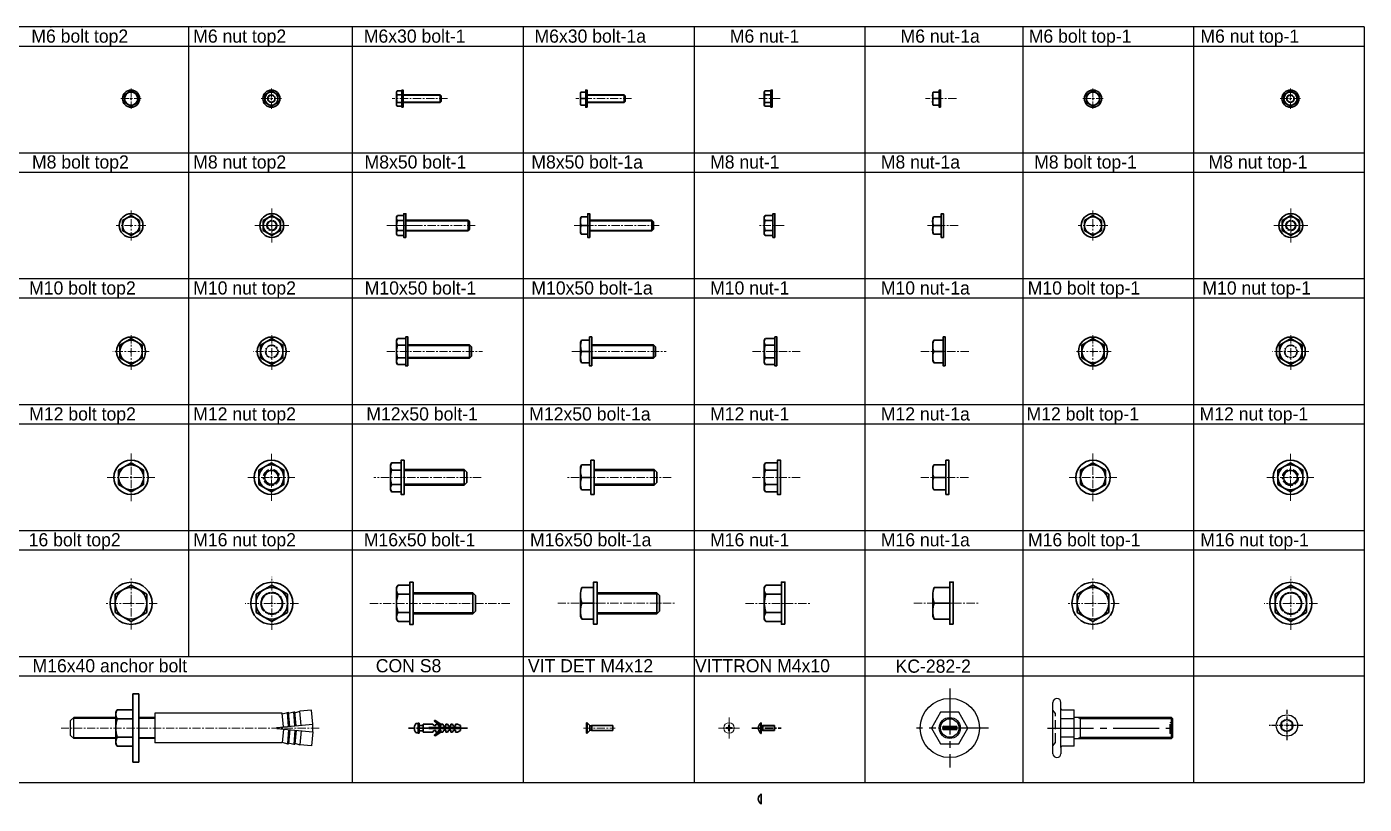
# Model space of a CAD drawing. Header units: millimetres. Extents: x 0 to 1806, y -17 to 574.
# Drawn here: x 790 to 1806, y -17 to 574 of the extents above; entities that cross this region are included whole.
import ezdxf
from ezdxf.enums import TextEntityAlignment as Align

# ---------------------------------------------------------------- set-up
doc = ezdxf.new("R2010")
doc.units = ezdxf.units.MM
doc.header["$LTSCALE"] = 5
for name, pattern in [('CENTER', [2, 1.25, -0.25, 0.25, -0.25]), ('CENTER2', [10, 7, -1, 1, -1]), ('DASHDOT', [25.4, 12.7, -6.35, 0, -6.35]), ('HIDDEN2', [2, 1.4, -0.6])]:
    doc.linetypes.add(name, pattern=pattern)
for name, color, linetype in [('1', 7, 'Continuous'), ('center', 1, 'DASHDOT'), ('note', 3, 'Continuous'), ('steel', 6, 'Continuous'), ('sunpou', 3, 'Continuous'), ('zuwaku', 7, 'Continuous')]:
    doc.layers.add(name, color=color, linetype=linetype)
doc.layers.add('bolt', color=6, linetype='Continuous', lineweight=30)
doc.layers.add('bolt-1', color=3, linetype='Continuous', lineweight=9)

# ---------------------------------------------------------------- blocks, each defined once
blk = doc.blocks.new('m6-bt2')
at = {"layer": 'bolt'}
blk.add_lwpolyline([(-5, -2.9), (0, -5.8), (5, -2.9), (5, 2.9), (0, 5.8), (-5, 2.9)], close=True, dxfattribs=at)
for radius in [6.5, 5, 0.35]:
    blk.add_circle((0, 0), radius, dxfattribs=at)
at = {"layer": 'bolt-1', "color": 3, "linetype": 'CENTER'}
for p, q in [((-7.7, 0), (7.7, 0)), ((0, 7.7), (0, -7.7))]:
    blk.add_line(p, q, dxfattribs=at)
blk = doc.blocks.new('m6 nt2')
at = {"layer": 'bolt'}
blk.add_lwpolyline([(-5, -2.9), (0, -5.8), (5, -2.9), (5, 2.9), (0, 5.8), (-5, 2.9)], close=True, dxfattribs=at)
for radius in [6.5, 5, 0.35]:
    blk.add_circle((0, 0), radius, dxfattribs=at)
at = {"layer": 'bolt', "color": 6}
blk.add_circle((0, 0), 2.7, dxfattribs=at)
at = {"layer": 'bolt-1', "color": 3, "linetype": 'CENTER'}
for p, q in [((-7.7, 0), (7.7, 0)), ((0, 7.7), (0, -7.7))]:
    blk.add_line(p, q, dxfattribs=at)
blk.add_circle((0, 0), 3, dxfattribs=at)
blk = doc.blocks.new('m6 b1')
at = {"layer": 'bolt'}
for p, q in [((-5, 5), (-4.6, 5.8)), ((-5, 5), (-5, 0)), ((-5, -5), (-5, 0)), ((-4.6, 5.8), (-1, 5.8)), ((-4.6, 2.9), (-1, 2.9)), ((-1, 5.6), (-1, -5.6)), ((-1, -5.6), (-1, 5.6)), ((0, 3), (28.1, 3)), ((28.1, 3), (29, 2.1)), ((28.1, 3), (28.1, -3)), ((29, 2.1), (29, -2.1)), ((-5, -5), (-4.6, -5.8)), ((-4.6, -2.9), (-1, -2.9)), ((-4.6, -5.8), (-1, -5.8)), ((0, -3), (28.1, -3)), ((28.1, -3), (29, -2.1))]:
    blk.add_line(p, q, dxfattribs=at)
blk.add_lwpolyline([(0, -6.5), (0, 0), (0, 6.5), (-1, 6.5), (-1, 0), (-1, -6.5)], close=True, dxfattribs=at)
blk.add_circle((0, 0), 0.35, dxfattribs=at)
for centre, radius, start, end in [((-2.4, 4.3), 2.64, 146.7275, 213.2725), ((4.8, 0), 9.76, 162.8698, 197.1302), ((-2.4, -4.3), 2.64, 146.7294, 213.2706)]:
    blk.add_arc(centre, radius, start, end, dxfattribs=at)
at = {"layer": 'bolt-1', "color": 3, "linetype": 'CENTER'}
blk.add_line((33.7, 0), (-8.4, 0), dxfattribs=at)
at = {"layer": 'bolt-1', "color": 2}
for p, q in [((28.6, 2.5), (0, 2.5)), ((28.6, -2.5), (0, -2.5))]:
    blk.add_line(p, q, dxfattribs=at)
blk = doc.blocks.new('m6 n1')
at = {"layer": 'bolt'}
for p, q in [((-6, 5), (-5.6, 5.8)), ((-6, 5), (-6, 0)), ((-6, -5), (-6, 0)), ((-5.6, 5.8), (-1, 5.8)), ((-5.6, 2.9), (-1, 2.9)), ((-1, 5.6), (-1, -5.6)), ((-1, -5.6), (-1, 5.6)), ((-6, -5), (-5.6, -5.8)), ((-5.6, -2.9), (-1, -2.9)), ((-5.6, -5.8), (-1, -5.8))]:
    blk.add_line(p, q, dxfattribs=at)
blk.add_lwpolyline([(0, -6.5), (0, 0), (0, 6.5), (-1, 6.5), (-1, 0), (-1, -6.5)], close=True, dxfattribs=at)
blk.add_circle((0, 0), 0.35, dxfattribs=at)
for centre, radius, start, end in [((-3.4, 4.3), 2.64, 146.7275, 213.2725), ((3.8, 0), 9.76, 162.8698, 197.1302), ((-3.4, -4.3), 2.64, 146.7294, 213.2706)]:
    blk.add_arc(centre, radius, start, end, dxfattribs=at)
at = {"layer": 'bolt-1', "color": 3, "linetype": 'CENTER'}
blk.add_line((6.1, 0), (-10.4, 0), dxfattribs=at)
blk = doc.blocks.new('m6 bt1')
at = {"layer": 'bolt'}
blk.add_lwpolyline([(-5, -2.9), (0, -5.8), (5, -2.9), (5, 2.9), (0, 5.8), (-5, 2.9)], close=True, dxfattribs=at)
for radius in [6.5, 5, 0.35]:
    blk.add_circle((0, 0), radius, dxfattribs=at)
at = {"layer": 'bolt-1', "color": 3, "linetype": 'CENTER'}
for p, q in [((-7.7, 0), (7.7, 0)), ((0, 7.7), (0, -7.7))]:
    blk.add_line(p, q, dxfattribs=at)
blk = doc.blocks.new('m6 nt1')
at = {"layer": 'bolt'}
blk.add_lwpolyline([(-5, -2.9), (0, -5.8), (5, -2.9), (5, 2.9), (0, 5.8), (-5, 2.9)], close=True, dxfattribs=at)
for radius in [6.5, 5, 0.35]:
    blk.add_circle((0, 0), radius, dxfattribs=at)
at = {"layer": 'bolt', "color": 6}
blk.add_circle((0, 0), 2.7, dxfattribs=at)
at = {"layer": 'bolt-1', "color": 3, "linetype": 'CENTER'}
for p, q in [((-7.7, 0), (7.7, 0)), ((0, 7.7), (0, -7.7))]:
    blk.add_line(p, q, dxfattribs=at)
blk.add_circle((0, 0), 3, dxfattribs=at)
blk = doc.blocks.new('a13')
at = {"layer": 'bolt'}
blk.add_lwpolyline([(6.5, 3.8), (0, 7.5), (-6.5, 3.8), (-6.5, -3.8), (0, -7.5), (6.5, -3.8)], close=True, dxfattribs=at)
at = {"layer": 'bolt', "color": 6}
blk.add_circle((0, 0), 9, dxfattribs=at)
at = {"layer": 'bolt'}
blk.add_circle((0, 0), 6.5, dxfattribs=at)
at = {"layer": 'bolt-1', "color": 3, "linetype": 'CENTER'}
for p, q in [((0, -11.3), (0, 11.3)), ((11.3, 0), (-11.3, 0))]:
    blk.add_line(p, q, dxfattribs=at)
blk = doc.blocks.new('m8 bt2')
at = {"layer": 'bolt'}
blk.add_circle((0, 0), 0.35, dxfattribs=at)
blk.add_blockref('a13', (0, 0))
blk = doc.blocks.new('a14')
at = {"layer": 'bolt'}
blk.add_lwpolyline([(6.5, 3.8), (0, 7.5), (-6.5, 3.8), (-6.5, -3.8), (0, -7.5), (6.5, -3.8)], close=True, dxfattribs=at)
at = {"layer": 'bolt', "color": 6}
blk.add_circle((0, 0), 9, dxfattribs=at)
at = {"layer": 'bolt'}
for radius in [6.5, 3.5]:
    blk.add_circle((0, 0), radius, dxfattribs=at)
at = {"layer": 'bolt-1', "color": 3, "linetype": 'CENTER'}
for p, q in [((0, -13), (0, 13)), ((13, 0), (-13, 0))]:
    blk.add_line(p, q, dxfattribs=at)
blk.add_circle((0, 0), 4, dxfattribs=at)
blk = doc.blocks.new('m8 nt2')
at = {"layer": 'bolt'}
blk.add_circle((0, 0), 0.35, dxfattribs=at)
blk.add_blockref('a14', (0, 0))
blk = doc.blocks.new('m8 b1')
at = {"layer": 'bolt'}
for p, q in [((-7.1, 6.5), (-6.5, 7.5)), ((-7.1, 5.6), (-7.1, 6.5)), ((-7.1, -5.6), (-7.1, 5.6)), ((-6.5, 7.5), (-1.6, 7.5)), ((-6.5, 3.8), (-1.6, 3.8)), ((-1.6, 7.5), (-1.6, -7.5)), ((0, 4), (47.2, 4)), ((47.2, 4), (48.4, 2.8)), ((47.2, 4), (47.2, -4)), ((48.4, 2.8), (48.4, -2.8)), ((-7.1, -5.6), (-7.1, -6.5)), ((-7.1, -5.6), (-7.1, -6.5)), ((-7.1, -6.5), (-6.5, -7.5)), ((-6.5, -3.8), (-1.6, -3.8)), ((-6.5, -7.5), (-1.6, -7.5)), ((0, -4), (47.2, -4)), ((47.2, -4), (48.4, -2.8))]:
    blk.add_line(p, q, dxfattribs=at)
blk.add_lwpolyline([(0, -9), (-1.6, -9), (-1.6, 9), (0, 9), (0, 0)], close=True, dxfattribs=at)
blk.add_circle((0, 0), 0.35, dxfattribs=at)
for centre, radius, start, end in [((-3.8, 5.6), 3.33, 145.7468, 214.2532), ((5.4, 0), 12.5, 162.5077, 197.4923), ((-3.8, -5.6), 3.33, 145.7468, 214.2532)]:
    blk.add_arc(centre, radius, start, end, dxfattribs=at)
at = {"layer": 'bolt-1', "linetype": 'CENTER'}
blk.add_line((7.9, 0), (-14.4, 0), dxfattribs=at)
at = {"layer": 'bolt-1', "color": 3, "linetype": 'CENTER'}
blk.add_line((52.7, 0), (-12.8, 0), dxfattribs=at)
at = {"layer": 'bolt-1', "color": 2}
for p, q in [((47.8, 3.4), (0, 3.4)), ((47.8, -3.4), (0, -3.4))]:
    blk.add_line(p, q, dxfattribs=at)
blk = doc.blocks.new('m8 n1')
at = {"layer": 'bolt'}
for p, q in [((-8.1, 6.5), (-7.5, 7.5)), ((-8.1, 5.6), (-8.1, 6.5)), ((-8.1, -5.6), (-8.1, 5.6)), ((-7.5, 7.5), (-1.6, 7.5)), ((-7.5, 3.8), (-1.6, 3.8)), ((-1.6, 7.5), (-1.6, -7.5)), ((-8.1, -5.6), (-8.1, -6.5)), ((-8.1, -5.6), (-8.1, -6.5)), ((-8.1, -6.5), (-7.5, -7.5)), ((-7.5, -3.8), (-1.6, -3.8)), ((-7.5, -7.5), (-1.6, -7.5))]:
    blk.add_line(p, q, dxfattribs=at)
blk.add_lwpolyline([(0, -9), (-1.6, -9), (-1.6, 9), (0, 9), (0, 0)], close=True, dxfattribs=at)
blk.add_circle((0, 0), 0.35, dxfattribs=at)
for centre, radius, start, end in [((-4.8, 5.6), 3.33, 145.7468, 214.2532), ((4.4, 0), 12.5, 162.5077, 197.4923), ((-4.8, -5.6), 3.33, 145.7468, 214.2532)]:
    blk.add_arc(centre, radius, start, end, dxfattribs=at)
at = {"layer": 'bolt-1', "linetype": 'CENTER'}
blk.add_line((6.9, 0), (-12.1, 0), dxfattribs=at)
blk = doc.blocks.new('m8 bt1')
at = {"layer": 'bolt'}
blk.add_circle((0, 0), 0.35, dxfattribs=at)
blk.add_blockref('a13', (0, 0))
blk = doc.blocks.new('m8 nt1')
at = {"layer": 'bolt'}
blk.add_circle((0, 0), 0.35, dxfattribs=at)
blk.add_blockref('a14', (0, 0))
blk = doc.blocks.new('m10 bt2')
at = {"layer": 'bolt'}
blk.add_lwpolyline([(-8.5, -4.9), (0, -9.8), (8.5, -4.9), (8.5, 4.9), (0, 9.8), (-8.5, 4.9)], close=True, dxfattribs=at)
for radius in [11, 8.5, 0.35]:
    blk.add_circle((0, 0), radius, dxfattribs=at)
at = {"layer": 'bolt-1', "color": 3, "linetype": 'CENTER'}
for p, q in [((0, -13.8), (0, 13.8)), ((13.8, 0), (-13.8, 0))]:
    blk.add_line(p, q, dxfattribs=at)
blk = doc.blocks.new('m10 nt2')
at = {"layer": 'bolt'}
blk.add_lwpolyline([(-8.5, -4.9), (0, -9.8), (8.5, -4.9), (8.5, 4.9), (0, 9.8), (-8.5, 4.9)], close=True, dxfattribs=at)
for radius in [11, 8.5, 0.35]:
    blk.add_circle((0, 0), radius, dxfattribs=at)
at = {"layer": 'bolt-1', "color": 3, "linetype": 'CENTER'}
for p, q in [((0, -13.8), (0, 13.8)), ((13.8, 0), (-13.8, 0))]:
    blk.add_line(p, q, dxfattribs=at)
blk.add_circle((0, 0), 5, dxfattribs=at)
at = {"layer": 'bolt-1', "color": 6}
blk.add_circle((0, 0), 4.5, dxfattribs=at)
blk = doc.blocks.new('m10 b1')
at = {"layer": 'bolt'}
for p, q in [((-8.6, 8.5), (-7.8, 9.8)), ((-8.6, 0), (-8.6, 8.5)), ((-8.6, 0), (-8.6, -8.5)), ((-1.6, 9.8), (-7.8, 9.8)), ((-7.8, 4.9), (-1.6, 4.9)), ((-1.6, 9.9), (-1.6, 0.1)), ((-1.6, -9.7), (-1.6, 0.1)), ((46.9, 5), (0, 5)), ((46.9, 5), (46.9, 0.1)), ((46.9, 5), (48.4, 3.5)), ((48.4, 3.5), (48.4, 0)), ((48.4, -3.5), (48.4, 0)), ((-8.6, -8.5), (-7.8, -9.8)), ((-7.8, -4.9), (-1.6, -4.9)), ((-1.6, -9.8), (-7.8, -9.8)), ((46.9, -5), (0, -5)), ((46.9, -5), (46.9, -0.1)), ((46.9, -5), (48.4, -3.5))]:
    blk.add_line(p, q, dxfattribs=at)
blk.add_lwpolyline([(0, -10.9), (0, 0.1), (0, 11.1), (-1.6, 11.1), (-1.6, 0.1), (-1.6, -10.9)], close=True, dxfattribs=at)
blk.add_circle((0, 0), 0.35, dxfattribs=at)
for centre, radius, start, end in [((-4.3, 7.4), 4.34, 145.6158, 214.3842), ((7.6, 0), 16.2, 162.412, 197.588), ((-4.3, -7.4), 4.34, 145.6158, 214.3842)]:
    blk.add_arc(centre, radius, start, end, dxfattribs=at)
at = {"layer": 'bolt-1', "linetype": 'CENTER'}
blk.add_line((-16.1, 0), (56.6, 0), dxfattribs=at)
at = {"layer": 'bolt-1', "color": 2}
for p, q in [((47.7, 4.2), (0, 4.2)), ((47.7, -4.2), (0, -4.2))]:
    blk.add_line(p, q, dxfattribs=at)
blk = doc.blocks.new('m10 n1')
at = {"layer": 'bolt'}
for p, q in [((-9.6, 8.5), (-8.8, 9.8)), ((-9.6, 0), (-9.6, 8.5)), ((-9.6, 0), (-9.6, -8.5)), ((-1.6, 9.8), (-8.8, 9.8)), ((-8.8, 4.9), (-1.6, 4.9)), ((-1.6, 9.9), (-1.6, 0.1)), ((-1.6, -9.7), (-1.6, 0.1)), ((-9.6, -8.5), (-8.8, -9.8)), ((-8.8, -4.9), (-1.6, -4.9)), ((-1.6, -9.8), (-8.8, -9.8))]:
    blk.add_line(p, q, dxfattribs=at)
blk.add_lwpolyline([(0, -10.9), (0, 0.1), (0, 11.1), (-1.6, 11.1), (-1.6, 0.1), (-1.6, -10.9)], close=True, dxfattribs=at)
blk.add_circle((0, 0), 0.35, dxfattribs=at)
for centre, radius, start, end in [((-5.3, 7.4), 4.34, 145.6158, 214.3842), ((6.6, 0), 16.2, 162.412, 197.588), ((-5.3, -7.4), 4.34, 145.6158, 214.3842)]:
    blk.add_arc(centre, radius, start, end, dxfattribs=at)
at = {"layer": 'bolt-1', "linetype": 'CENTER'}
blk.add_line((-18.5, 0), (18.9, 0), dxfattribs=at)
blk = doc.blocks.new('m10 bt1')
at = {"layer": 'bolt'}
blk.add_lwpolyline([(-8.5, -4.9), (0, -9.8), (8.5, -4.9), (8.5, 4.9), (0, 9.8), (-8.5, 4.9)], close=True, dxfattribs=at)
for radius in [11, 8.5, 0.35]:
    blk.add_circle((0, 0), radius, dxfattribs=at)
at = {"layer": 'bolt-1', "color": 3, "linetype": 'CENTER'}
for p, q in [((0, -13.8), (0, 13.8)), ((13.8, 0), (-13.8, 0))]:
    blk.add_line(p, q, dxfattribs=at)
blk = doc.blocks.new('m10 nt1')
at = {"layer": 'bolt'}
blk.add_lwpolyline([(-8.5, -4.9), (0, -9.8), (8.5, -4.9), (8.5, 4.9), (0, 9.8), (-8.5, 4.9)], close=True, dxfattribs=at)
for radius in [11, 8.5, 0.35]:
    blk.add_circle((0, 0), radius, dxfattribs=at)
at = {"layer": 'bolt-1', "color": 3, "linetype": 'CENTER'}
for p, q in [((0, -13.8), (0, 13.8)), ((13.8, 0), (-13.8, 0))]:
    blk.add_line(p, q, dxfattribs=at)
blk.add_circle((0, 0), 5, dxfattribs=at)
at = {"layer": 'bolt-1', "color": 6}
blk.add_circle((0, 0), 4.5, dxfattribs=at)
blk = doc.blocks.new('m12 bt2')
at = {"layer": 'bolt'}
blk.add_lwpolyline([(-9.5, -5.5), (0, -11), (9.5, -5.5), (9.5, 5.5), (0, 11), (-9.5, 5.5)], close=True, dxfattribs=at)
for radius in [13, 9.5, 0.35]:
    blk.add_circle((0, 0), radius, dxfattribs=at)
at = {"layer": 'bolt-1', "color": 3, "linetype": 'CENTER'}
for p, q in [((0, -18.2), (0, 18.2)), ((-18.2, 0), (18.2, 0))]:
    blk.add_line(p, q, dxfattribs=at)
blk = doc.blocks.new('m12 nt2')
at = {"layer": 'bolt'}
blk.add_lwpolyline([(-9.5, -5.5), (0, -11), (9.5, -5.5), (9.5, 5.5), (0, 11), (-9.5, 5.5)], close=True, dxfattribs=at)
for radius in [13, 9.5, 5.25, 0.35]:
    blk.add_circle((0, 0), radius, dxfattribs=at)
at = {"layer": 'bolt', "color": 3, "linetype": 'CENTER'}
blk.add_circle((0, 0), 6, dxfattribs=at)
at = {"layer": 'bolt-1', "color": 3, "linetype": 'CENTER'}
for p, q in [((0, -17.8), (0, 17.8)), ((-17.8, 0), (17.8, 0))]:
    blk.add_line(p, q, dxfattribs=at)
blk = doc.blocks.new('m12 b1')
at = {"layer": 'bolt'}
for p, q in [((-10.3, 9.5), (-9.5, 11)), ((-9.5, 11), (-2.3, 11)), ((-2.3, 10.9), (-2.3, -11)), ((-10.3, 8.2), (-10.3, 9.5)), ((-10.3, 8.2), (-10.3, -8.2)), ((-9.5, 5.5), (-2.3, 5.5)), ((45.7, 6), (0, 6)), ((45.7, 6), (45.7, -6)), ((45.7, 6), (47.7, 4)), ((47.7, 4), (47.7, -4)), ((-10.3, -8.2), (-10.3, -9.5)), ((-10.3, -8.2), (-10.3, -9.5)), ((-10.3, -9.5), (-9.5, -11)), ((-9.5, -5.5), (-2.3, -5.5)), ((-9.5, -5.5), (-2.3, -5.5)), ((45.7, -6), (0, -6)), ((45.7, -6), (47.7, -4)), ((-9.5, -11), (-2.3, -11))]:
    blk.add_line(p, q, dxfattribs=at)
blk.add_lwpolyline([(0, 0), (0, -13), (-2.3, -13), (-2.3, 0), (-2.3, 13), (0, 13)], close=True, dxfattribs=at)
blk.add_circle((0, 0), 0.35, dxfattribs=at)
for centre, radius, start, end in [((-5.4, 8.2), 4.86, 145.6158, 214.3842), ((7.9, 0), 18.2, 162.412, 197.588), ((-5.4, -8.2), 4.86, 145.6158, 214.3842)]:
    blk.add_arc(centre, radius, start, end, dxfattribs=at)
at = {"layer": 'bolt-1', "color": 3, "linetype": 'CENTER'}
blk.add_line((58.6, 0), (-22.9, 0), dxfattribs=at)
at = {"layer": 'bolt-1', "color": 2}
for p, q in [((46.7, 5), (0, 5)), ((46.7, -5), (0, -5))]:
    blk.add_line(p, q, dxfattribs=at)
blk = doc.blocks.new('m12 n1')
at = {"layer": 'bolt'}
for p, q in [((-12.3, 9.5), (-11.5, 11)), ((-11.5, 11), (-2.3, 11)), ((-2.3, 10.9), (-2.3, -11)), ((-12.3, 8.2), (-12.3, 9.5)), ((-12.3, 8.2), (-12.3, -8.2)), ((-11.5, 5.5), (-2.3, 5.5)), ((-12.3, -8.2), (-12.3, -9.5)), ((-12.3, -8.2), (-12.3, -9.5)), ((-12.3, -9.5), (-11.5, -11)), ((-11.5, -5.5), (-2.3, -5.5)), ((-11.5, -5.5), (-2.3, -5.5)), ((-11.5, -11), (-2.3, -11))]:
    blk.add_line(p, q, dxfattribs=at)
blk.add_lwpolyline([(0, 0), (0, -13), (-2.3, -13), (-2.3, 0), (-2.3, 13), (0, 13)], close=True, dxfattribs=at)
blk.add_circle((0, 0), 0.35, dxfattribs=at)
for centre, radius, start, end in [((-7.4, 8.2), 4.86, 145.6158, 214.3842), ((5.9, 0), 18.2, 162.412, 197.588), ((-7.4, -8.2), 4.86, 145.6158, 214.3842)]:
    blk.add_arc(centre, radius, start, end, dxfattribs=at)
at = {"layer": 'bolt-1', "color": 3, "linetype": 'CENTER'}
blk.add_line((14.9, 0), (-21.4, 0), dxfattribs=at)
blk = doc.blocks.new('m12 bt1')
at = {"layer": 'bolt'}
blk.add_lwpolyline([(-9.5, -5.5), (0, -11), (9.5, -5.5), (9.5, 5.5), (0, 11), (-9.5, 5.5)], close=True, dxfattribs=at)
for radius in [13, 9.5, 0.35]:
    blk.add_circle((0, 0), radius, dxfattribs=at)
at = {"layer": 'bolt-1', "color": 3, "linetype": 'CENTER'}
for p, q in [((0, -18.2), (0, 18.2)), ((-18.2, 0), (18.2, 0))]:
    blk.add_line(p, q, dxfattribs=at)
blk = doc.blocks.new('m12 nt1')
at = {"layer": 'bolt'}
blk.add_lwpolyline([(-9.5, -5.5), (0, -11), (9.5, -5.5), (9.5, 5.5), (0, 11), (-9.5, 5.5)], close=True, dxfattribs=at)
for radius in [13, 9.5, 5.25, 0.35]:
    blk.add_circle((0, 0), radius, dxfattribs=at)
at = {"layer": 'bolt', "color": 3, "linetype": 'CENTER'}
blk.add_circle((0, 0), 6, dxfattribs=at)
at = {"layer": 'bolt-1', "color": 3, "linetype": 'CENTER'}
for p, q in [((0, -17.8), (0, 17.8)), ((-17.8, 0), (17.8, 0))]:
    blk.add_line(p, q, dxfattribs=at)
blk = doc.blocks.new('a34')
at = {"layer": 'bolt', "flags": 128}
blk.add_lwpolyline([(12, 6.9), (0, 13.9), (-12, 6.9), (-12, -6.9), (0, -13.9), (12, -6.9)], close=True, dxfattribs=at)
at = {"layer": 'bolt'}
for radius in [16, 12]:
    blk.add_circle((0, 0), radius, dxfattribs=at)
at = {"layer": 'bolt-1', "color": 3, "linetype": 'CENTER'}
for p, q in [((0, -19.9), (0, 19.9)), ((19.9, 0), (-19.9, 0))]:
    blk.add_line(p, q, dxfattribs=at)
blk = doc.blocks.new('m16 bt2')
at = {"layer": 'bolt'}
blk.add_circle((0, 0), 0.35, dxfattribs=at)
blk.add_blockref('a34', (0, 0))
blk = doc.blocks.new('a35')
at = {"layer": 'bolt', "flags": 128}
blk.add_lwpolyline([(12, 6.9), (0, 13.9), (-12, 6.9), (-12, -6.9), (0, -13.9), (12, -6.9)], close=True, dxfattribs=at)
at = {"layer": 'bolt'}
for radius in [16, 12, 8]:
    blk.add_circle((0, 0), radius, dxfattribs=at)
at = {"layer": 'bolt-1', "color": 3, "linetype": 'CENTER'}
for p, q in [((0, -20.2), (0, 20.2)), ((20.2, 0), (-20.2, 0))]:
    blk.add_line(p, q, dxfattribs=at)
blk.add_circle((0, 0), 8.5, dxfattribs=at)
blk = doc.blocks.new('m16 nt2')
at = {"layer": 'bolt'}
blk.add_circle((0, 0), 0.35, dxfattribs=at)
blk.add_blockref('a35', (0, 0))
blk = doc.blocks.new('m16 b1')
at = {"layer": 'bolt'}
for p, q in [((-12.6, 12), (-11.5, 13.9)), ((-12.6, 0), (-12.6, 12)), ((-11.5, 13.9), (-2.6, 13.9)), ((-2.6, 13.9), (-2.6, -13.9)), ((-12.6, 0), (-12.6, -12)), ((-11.5, 6.9), (-2.6, 6.9)), ((0, 8), (45.4, 8)), ((45.4, 8), (45.4, -8)), ((45.4, 8), (47.4, 6)), ((47.4, 6), (47.4, 0)), ((47.4, -6), (47.4, 0)), ((-11.5, -6.9), (-2.6, -6.9)), ((0, -8), (45.4, -8)), ((45.4, -8), (47.4, -6)), ((-12.6, -12), (-11.5, -13.9)), ((-11.5, -13.9), (-2.6, -13.9))]:
    blk.add_line(p, q, dxfattribs=at)
blk.add_lwpolyline([(0, -16), (-2.6, -16), (-2.6, 0), (-2.6, 16), (0, 16), (0, 0)], close=True, dxfattribs=at)
blk.add_circle((0, 0), 0.35, dxfattribs=at)
for centre, radius, start, end in [((-6.5, 10.4), 6.13, 145.6158, 214.3842), ((10.3, 0), 22.9, 162.412, 197.588), ((-6.5, -10.4), 6.13, 145.6158, 214.3842)]:
    blk.add_arc(centre, radius, start, end, dxfattribs=at)
at = {"layer": 'bolt-1', "color": 3, "linetype": 'CENTER'}
blk.add_line((-32.9, 0), (74.2, 0), dxfattribs=at)
at = {"layer": 'bolt-1', "color": 2}
for p, q in [((46.4, 7), (0, 7)), ((46.4, -7), (0, -7))]:
    blk.add_line(p, q, dxfattribs=at)
blk = doc.blocks.new('m16 n1')
at = {"layer": 'bolt'}
for p, q in [((-15.6, 12), (-14.5, 13.9)), ((-15.6, 0), (-15.6, 12)), ((-14.5, 13.9), (-2.6, 13.9)), ((-2.6, 13.9), (-2.6, -13.8)), ((-15.6, 0), (-15.6, -12)), ((-14.5, 6.9), (-2.6, 6.9)), ((-14.5, -6.9), (-2.6, -6.9)), ((-15.6, -12), (-14.5, -13.9)), ((-14.5, -13.9), (-2.6, -13.9))]:
    blk.add_line(p, q, dxfattribs=at)
blk.add_lwpolyline([(0, -15.9), (-2.6, -15.9), (-2.6, 0.1), (-2.6, 16.1), (0, 16.1), (0, 0.1)], close=True, dxfattribs=at)
blk.add_circle((0, 0), 0.35, dxfattribs=at)
for centre, radius, start, end in [((-9.5, 10.4), 6.13, 145.6158, 214.3842), ((7.3, 0), 22.9, 162.412, 197.588), ((-9.5, -10.4), 6.13, 145.6158, 214.3842)]:
    blk.add_arc(centre, radius, start, end, dxfattribs=at)
at = {"layer": 'bolt-1', "color": 3, "linetype": 'CENTER'}
blk.add_line((-29.9, 0), (19.1, 0), dxfattribs=at)
blk = doc.blocks.new('m16 bt1')
at = {"layer": 'bolt'}
blk.add_circle((0, 0), 0.35, dxfattribs=at)
blk.add_blockref('a34', (0, 0))
blk = doc.blocks.new('m16 nt1')
at = {"layer": 'bolt'}
blk.add_circle((0, 0), 0.35, dxfattribs=at)
blk.add_blockref('a35', (0, 0))
blk = doc.blocks.new('m6 b1a')
at = {"layer": 'bolt'}
for p, q in [((-4.6, 5), (-5, 4.2)), ((-5, 4.2), (-5, 0)), ((-5, -4.2), (-5, 0)), ((-4.6, 5), (-1, 5)), ((-1, 0), (-4.6, 0)), ((-1, 5), (-1, -5)), ((0, 3), (28.1, 3)), ((28.1, 3), (29, 2.1)), ((28.1, 3), (28.1, -3)), ((29, 2.1), (29, -2.1)), ((-4.6, -5), (-5, -4.2)), ((-1, -5), (-4.6, -5)), ((0, -3), (28.1, -3)), ((28.1, -3), (29, -2.1))]:
    blk.add_line(p, q, dxfattribs=at)
blk.add_lwpolyline([(0, -6.5), (0, 0), (0, 6.5), (-1, 6.5), (-1, 0), (-1, -6.5)], close=True, dxfattribs=at)
blk.add_circle((0, 0), 0.35, dxfattribs=at)
for centre in [(2.4, 2.5), (2.4, -2.5)]:
    blk.add_arc(centre, 7.43, 160.3471, 199.6529, dxfattribs=at)
at = {"layer": 'bolt-1', "color": 3, "linetype": 'CENTER'}
blk.add_line((33.7, 0), (-8.4, 0), dxfattribs=at)
at = {"layer": 'bolt-1', "color": 2}
for p, q in [((28.5, 2.5), (0, 2.5)), ((28.5, -2.5), (0, -2.5))]:
    blk.add_line(p, q, dxfattribs=at)
blk = doc.blocks.new('m8 b1a')
at = {"layer": 'bolt'}
for p, q in [((-6.5, 6.5), (-7.1, 5.5)), ((-7.1, -5.5), (-7.1, 5.5)), ((-6.5, 6.5), (-1.6, 6.5)), ((-6.5, 0), (-1.6, 0)), ((-1.6, 7.5), (-1.6, -7.5)), ((-1.6, 6.5), (-1.6, -6.5)), ((0, 4), (47.2, 4)), ((47.2, 4), (48.4, 2.8)), ((47.2, 4), (47.2, -4)), ((48.4, 2.8), (48.4, -2.8)), ((-6.5, -6.5), (-7.1, -5.5)), ((-1.6, -6.5), (-6.5, -6.5)), ((0, -4), (47.2, -4)), ((47.2, -4), (48.4, -2.8))]:
    blk.add_line(p, q, dxfattribs=at)
blk.add_lwpolyline([(0, -9), (-1.6, -9), (-1.6, 9), (0, 9), (0, 0)], close=True, dxfattribs=at)
blk.add_circle((0, 0), 0.35, dxfattribs=at)
blk.add_circle((0, 0), 0.35, dxfattribs=at)
for centre in [(2.3, 3.3), (2.3, -3.2)]:
    blk.add_arc(centre, 9.44, 159.8534, 200.1466, dxfattribs=at)
at = {"layer": 'bolt-1', "color": 3, "linetype": 'CENTER'}
blk.add_line((52.7, 0), (-11.8, 0), dxfattribs=at)
at = {"layer": 'bolt-1', "color": 2}
for p, q in [((47.8, 3.4), (0, 3.4)), ((47.8, -3.4), (0, -3.4))]:
    blk.add_line(p, q, dxfattribs=at)
blk = doc.blocks.new('m10 b1a')
at = {"layer": 'bolt'}
for p, q in [((-7.8, 8.5), (-8.6, 7.2)), ((-8.6, 7.2), (-8.6, -7.2)), ((-1.6, 8.5), (-7.8, 8.5)), ((-7.8, 0), (-1.6, 0)), ((-1.6, -8.5), (-1.6, 8.5)), ((46.9, 5), (0, 5)), ((46.9, 5), (48.4, 3.5)), ((46.9, 5), (46.9, 0.1)), ((48.4, 3.5), (48.4, 0)), ((48.4, -3.5), (48.4, 0)), ((-7.8, -8.5), (-8.6, -7.2)), ((-7.8, -8.5), (-1.6, -8.5)), ((46.9, -5), (0, -5)), ((46.9, -5), (46.9, -0.1)), ((46.9, -5), (48.4, -3.5))]:
    blk.add_line(p, q, dxfattribs=at)
blk.add_lwpolyline([(0, -10.9), (0, 0.1), (0, 11.1), (-1.6, 11.1), (-1.6, 0.1), (-1.6, -10.9)], close=True, dxfattribs=at)
blk.add_circle((0, 0), 0.35, dxfattribs=at)
blk.add_circle((0, 0), 0.35, dxfattribs=at)
for centre in [(3.7, 4.2), (3.7, -4.2)]:
    blk.add_arc(centre, 12.3, 159.7438, 200.2562, dxfattribs=at)
at = {"layer": 'bolt-1', "linetype": 'CENTER'}
blk.add_line((-15.1, 0), (56.6, 0), dxfattribs=at)
at = {"layer": 'bolt-1', "color": 2}
for p, q in [((47.6, 4.2), (0, 4.2)), ((47.6, -4.2), (0, -4.2))]:
    blk.add_line(p, q, dxfattribs=at)
blk = doc.blocks.new('m12 b1a')
at = {"layer": 'bolt'}
for p, q in [((-9.5, 9.5), (-10.3, 8)), ((-10.3, -8), (-10.3, 8)), ((-9.5, 9.5), (-2.3, 9.5)), ((-9.5, 0), (-2.3, 0)), ((-2.3, 9.5), (-2.3, -9.5)), ((45.7, 6), (0, 6)), ((45.7, 6), (47.7, 4)), ((45.7, 6), (45.7, -6)), ((47.7, 4), (47.7, -4)), ((-9.5, -9.5), (-10.3, -8)), ((-2.3, -9.5), (-9.5, -9.5)), ((45.7, -6), (0, -6)), ((45.7, -6), (47.7, -4))]:
    blk.add_line(p, q, dxfattribs=at)
blk.add_lwpolyline([(0, 0), (0, -13), (-2.3, -13), (-2.3, 0), (-2.3, 13), (0, 13)], close=True, dxfattribs=at)
blk.add_circle((0, 0), 0.35, dxfattribs=at)
for centre in [(3.4, 4.7), (3.4, -4.8)]:
    blk.add_arc(centre, 13.7, 159.7438, 200.2562, dxfattribs=at)
at = {"layer": 'bolt-1', "color": 2}
for p, q in [((46.7, 5), (0, 5)), ((46.7, -5), (0, -5))]:
    blk.add_line(p, q, dxfattribs=at)
at = {"layer": 'bolt-1', "color": 3, "linetype": 'CENTER'}
blk.add_line((58.6, 0), (-20.9, 0), dxfattribs=at)
blk = doc.blocks.new('m16 b1a')
at = {"layer": 'bolt'}
for p, q in [((-11.5, 0), (-2.6, 0)), ((0, 7.9), (45.4, 7.9)), ((45.4, 7.9), (47.4, 5.9)), ((45.4, 7.9), (45.4, -8.1)), ((47.4, 5.9), (47.4, -0.1)), ((0, -8.1), (45.4, -8.1)), ((45.4, -8.1), (47.4, -6.1)), ((47.4, -6.1), (47.4, -0.1))]:
    blk.add_line(p, q, dxfattribs=at)
blk.add_lwpolyline([(-11.5, 12), (-2.6, 12), (-2.6, -12), (-11.5, -12), (-12.6, -10.1), (-12.6, 6)], dxfattribs=at)
blk.add_lwpolyline([(0, -16), (-2.6, -16), (-2.6, 0), (-2.6, 16), (0, 16), (0, 0)], close=True, dxfattribs=at)
blk.add_circle((0, 0), 0.35, dxfattribs=at)
for centre in [(4.7, 6), (4.7, -6)]:
    blk.add_arc(centre, 17.3, 159.7438, 200.2562, dxfattribs=at)
at = {"layer": 'bolt-1', "color": 3, "linetype": 'CENTER'}
blk.add_line((-29.9, 0), (59.2, 0), dxfattribs=at)
at = {"layer": 'bolt-1', "color": 2}
for p, q in [((46.4, 6.9), (0, 6.9)), ((46.4, -7.1), (0, -7.1))]:
    blk.add_line(p, q, dxfattribs=at)
blk = doc.blocks.new('m1 n1a')
at = {"layer": 'bolt'}
for p, q in [((-5.6, 5), (-6, 4.2)), ((-6, 4.2), (-6, 0)), ((-6, -4.2), (-6, 0)), ((-5.6, 5), (-1, 5)), ((-1, 0), (-5.6, 0)), ((-1, 5), (-1, -5)), ((-5.6, -5), (-6, -4.2)), ((-1, -5), (-5.6, -5))]:
    blk.add_line(p, q, dxfattribs=at)
blk.add_lwpolyline([(0, -6.5), (0, 0), (0, 6.5), (-1, 6.5), (-1, 0), (-1, -6.5)], close=True, dxfattribs=at)
for centre in [(1.4, 2.5), (1.4, -2.5)]:
    blk.add_arc(centre, 7.43, 160.3471, 199.6529, dxfattribs=at)
at = {"layer": 'bolt-1', "linetype": 'CENTER'}
blk.add_line((12, 0), (-11.4, 0), dxfattribs=at)
blk = doc.blocks.new('m8 n1a')
at = {"layer": 'bolt'}
for p, q in [((-7.5, 6.5), (-8.1, 5.5)), ((-8.1, -5.5), (-8.1, 5.5)), ((-7.5, 6.5), (-1.6, 6.5)), ((-7.5, 0), (-1.6, 0)), ((-1.6, 7.5), (-1.6, -7.5)), ((-1.6, 6.5), (-1.6, -6.5)), ((-7.5, -6.5), (-8.1, -5.5)), ((-1.6, -6.5), (-7.5, -6.5))]:
    blk.add_line(p, q, dxfattribs=at)
blk.add_lwpolyline([(0, -9), (-1.6, -9), (-1.6, 9), (0, 9), (0, 0)], close=True, dxfattribs=at)
blk.add_circle((0, 0), 0.35, dxfattribs=at)
for centre in [(1.3, 3.3), (1.3, -3.2)]:
    blk.add_arc(centre, 9.44, 159.8534, 200.1466, dxfattribs=at)
at = {"layer": 'bolt-1', "linetype": 'CENTER'}
blk.add_line((11.3, 0), (-12.1, 0), dxfattribs=at)
blk = doc.blocks.new('m10 n1a')
at = {"layer": 'bolt'}
for p, q in [((-8.8, 8.5), (-9.6, 7.2)), ((-9.6, 7.2), (-9.6, -7.2)), ((-1.6, 8.5), (-8.8, 8.5)), ((-8.8, 0), (-1.6, 0)), ((-1.6, -8.5), (-1.6, 8.5)), ((-8.8, -8.5), (-9.6, -7.2)), ((-8.8, -8.5), (-1.6, -8.5))]:
    blk.add_line(p, q, dxfattribs=at)
blk.add_lwpolyline([(0, -10.9), (0, 0.1), (0, 11.1), (-1.6, 11.1), (-1.6, 0.1), (-1.6, -10.9)], close=True, dxfattribs=at)
blk.add_circle((0, 0), 0.35, dxfattribs=at)
for centre in [(2.7, 4.3), (2.7, -4.2)]:
    blk.add_arc(centre, 12.3, 159.7438, 200.2562, dxfattribs=at)
at = {"layer": 'bolt-1', "linetype": 'CENTER'}
blk.add_line((-18.5, 0), (18.9, 0), dxfattribs=at)
blk = doc.blocks.new('m12 n1a')
at = {"layer": 'bolt'}
for p, q in [((-11.5, 9.5), (-12.3, 8)), ((-12.3, -8), (-12.3, 8)), ((-11.5, 9.5), (-2.3, 9.5)), ((-11.5, 0), (-2.3, 0)), ((-2.3, 9.5), (-2.3, -9.5)), ((-11.5, -9.5), (-12.3, -8)), ((-2.3, -9.5), (-11.5, -9.5))]:
    blk.add_line(p, q, dxfattribs=at)
blk.add_lwpolyline([(0, 0), (0, -13), (-2.3, -13), (-2.3, 0), (-2.3, 13), (0, 13)], close=True, dxfattribs=at)
blk.add_circle((0, 0), 0.35, dxfattribs=at)
for centre in [(1.4, 4.7), (1.4, -4.8)]:
    blk.add_arc(centre, 13.7, 159.7438, 200.2562, dxfattribs=at)
at = {"layer": 'bolt-1', "color": 3, "linetype": 'CENTER'}
blk.add_line((14.9, 0), (-21.4, 0), dxfattribs=at)
blk = doc.blocks.new('m16 n1a')
at = {"layer": 'bolt'}
blk.add_line((-14.5, 0), (-2.6, 0), dxfattribs=at)
blk.add_lwpolyline([(-14.5, 12), (-2.6, 12), (-2.6, -12), (-14.5, -12), (-15.6, -10.1), (-15.6, 6)], dxfattribs=at)
blk.add_lwpolyline([(0, -16), (-2.6, -16), (-2.6, 0), (-2.6, 16), (0, 16), (0, 0)], close=True, dxfattribs=at)
blk.add_circle((0, 0), 0.35, dxfattribs=at)
for centre in [(1.7, 6), (1.7, -6)]:
    blk.add_arc(centre, 17.3, 159.7438, 200.2562, dxfattribs=at)
at = {"layer": 'bolt-1', "color": 3, "linetype": 'CENTER'}
blk.add_line((-29.9, 0), (19.1, 0), dxfattribs=at)
blk = doc.blocks.new('M16x40 ar')
at = {"layer": 'bolt'}
for p, q in [((-4.5, 0), (-4.5, 26)), ((0, 26), (0, 0)), ((-17.5, 12), (-16.4, 13.9)), ((-17.5, 0), (-17.5, 12)), ((-16.4, 13.9), (-4.5, 13.9)), ((-4.5, 13.9), (-4.5, -13.8)), ((-17.5, 0), (-17.5, -12)), ((-16.4, 6.9), (-4.5, 6.9)), ((-4.5, 0), (-4.5, -26)), ((0, -26), (0, 0)), ((-16.4, -6.9), (-4.5, -6.9)), ((-17.5, -12), (-16.4, -13.9)), ((-16.4, -13.9), (-4.5, -13.9))]:
    blk.add_line(p, q, dxfattribs=at)
at = {"layer": 'bolt', "color": 6}
for p, q in [((-4.5, 26), (0, 26)), ((-4.5, -26), (0, -26))]:
    blk.add_line(p, q, dxfattribs=at)
at = {"layer": 'bolt'}
blk.add_circle((0, 0), 0.35, dxfattribs=at)
for centre, radius, start, end in [((-11.4, 10.4), 6.13, 145.6158, 214.3842), ((5.4, 0), 22.9, 162.412, 197.588), ((-11.4, -10.4), 6.13, 145.6158, 214.3842)]:
    blk.add_arc(centre, radius, start, end, dxfattribs=at)
at = {"layer": 'bolt-1', "color": 3, "linetype": 'CENTER'}
blk.add_line((136.9, 0), (-59.1, 0), dxfattribs=at)
at = {"layer": 'bolt-1', "color": 2, "linetype": 'Continuous'}
for p, q in [((-17.5, 7.2), (-50.3, 7.2)), ((12.1, 7.2), (0.1, 7.2)), ((-17.5, -7.2), (-50.3, -7.2)), ((12.1, -7.2), (0.1, -7.2))]:
    blk.add_line(p, q, dxfattribs=at)
at = {"layer": 'sunpou', "color": 6, "linetype": 'Continuous'}
for p, q in [((108.9, 11.2), (12.1, 11.2)), ((12.1, 11.2), (12.1, -11.2)), ((109.8, 0.8), (108.9, 11.2)), ((109, 10.8), (112.9, 11.9)), ((112.9, 11.9), (113.7, 12)), ((113.8, 1.2), (112.9, 11.9)), ((113.7, 11.2), (117.7, 12.4)), ((114.6, 1.2), (113.7, 12)), ((118.6, 1.6), (117.7, 12.4)), ((117.7, 12.4), (118.5, 12.4)), ((118.5, 11.6), (122.4, 12.8)), ((119.4, 1.7), (118.5, 12.4)), ((131.2, 13.5), (122.4, 12.8)), ((123.4, 2), (122.4, 12.8)), ((132.1, 2.8), (131.2, 13.5)), ((-49.5, 8), (-51.9, 5.6)), ((-51.9, -5.6), (-51.9, 5.6)), ((-17.5, 8), (-49.5, 8)), ((-49.5, -8), (-49.5, 8)), ((12.1, 8), (0.1, 8)), ((104.9, 0.4), (132.1, 2.8)), ((104.9, -0.4), (104.9, 0.4)), ((132.1, -2.8), (132.1, 2.8)), ((-49.5, -8), (-51.9, -5.6)), ((-17.5, -8), (-49.5, -8)), ((12.1, -8), (0.1, -8)), ((104.9, -0.4), (132.1, -2.8)), ((109.8, -0.8), (108.9, -11.2)), ((113.8, -1.2), (112.9, -11.9)), ((114.6, -1.2), (113.7, -12)), ((118.6, -1.6), (117.7, -12.4)), ((119.4, -1.7), (118.5, -12.4)), ((123.4, -2), (122.4, -12.8)), ((132.1, -2.8), (131.2, -13.5)), ((108.9, -11.2), (12.1, -11.2)), ((109, -10.8), (112.9, -11.9)), ((112.9, -11.9), (113.7, -12)), ((113.7, -11.2), (117.7, -12.4)), ((117.7, -12.4), (118.5, -12.4)), ((118.5, -11.6), (122.4, -12.8)), ((131.2, -13.5), (122.4, -12.8))]:
    blk.add_line(p, q, dxfattribs=at)
blk = doc.blocks.new('M4x12 DET')
at = {"layer": 'bolt', "linetype": 'Continuous'}
for p, q in [((0, 4), (0.3, 4)), ((0, 4), (0, -4)), ((2.4, 1.9), (0.3, 4)), ((0.3, -4), (0.3, 4)), ((2.4, 1.9), (2.4, -1.9)), ((3.9, -2), (3.9, 2)), ((20, 2), (20, -2)), ((0, -4), (0.3, -4)), ((0.3, -4), (2.4, -1.9)), ((3.9, -2), (20, -2))]:
    blk.add_line(p, q, dxfattribs=at)
at = {"layer": 'bolt', "linetype": 'Continuous', "flags": 128}
blk.add_lwpolyline([(3.9, 2), (20, 2)], dxfattribs=at)
at = {"layer": 'bolt'}
blk.add_circle((0, 0), 0.35, dxfattribs=at)
at = {"layer": 'bolt', "linetype": 'Continuous'}
for centre, start, end in [((3.1, 2.6), 225, 321.6108), ((3.1, -2.6), 38.3892, 135)]:
    blk.add_arc(centre, 1, start, end, dxfattribs=at)
at = {"layer": 'bolt-1', "linetype": 'CENTER'}
blk.add_line((-2.3, 0), (21.8, 0), dxfattribs=at)
at = {"layer": 'bolt-1', "linetype": 'Continuous'}
for p, q in [((3.1, 1.6), (20, 1.6)), ((3.1, -1.6), (20, -1.6))]:
    blk.add_line(p, q, dxfattribs=at)
blk = doc.blocks.new('M4X10 TRON')
at = {"layer": 'bolt', "color": 3, "linetype": 'Continuous'}
for p, q in [((-0.4, 4), (-0.4, -4.1)), ((-0.4, 4), (0, 4)), ((0, 4), (0, -4.1)), ((0.2, 1.6), (10, 1.6)), ((1.2, 2), (1.2, -2)), ((1.2, 2), (10, 2)), ((10, 2), (10, -2)), ((-0.4, -4.1), (0, -4.1)), ((0.2, -1.6), (10, -1.6)), ((1.2, -2), (10, -2))]:
    blk.add_line(p, q, dxfattribs=at)
at = {"layer": 'bolt', "linetype": 'CENTER'}
blk.add_line((-7.2, 0), (15, 0), dxfattribs=at)
at = {"layer": 'bolt'}
blk.add_circle((0, 0), 0.35, dxfattribs=at)
at = {"layer": 'bolt', "color": 3, "linetype": 'Continuous'}
for centre, radius, start, end in [((3.2, 0), 5.4, 131.4096, 228.5904), ((0.2, 1.8), 0.2, 180, 270), ((0.5, 2.5), 0.836, 270, 326.8648), ((0.2, -1.8), 0.2, 90, 180), ((0.5, -2.5), 0.836, 33.1352, 90)]:
    blk.add_arc(centre, radius, start, end, dxfattribs=at)
blk = doc.blocks.new('b1')
at = {"layer": 'bolt'}
blk.add_circle((0, 0), 0.35, dxfattribs=at)
at = {"layer": 'bolt-1', "color": 3, "linetype": 'CENTER'}
for p, q in [((-8, 0), (8, 0)), ((0, -8), (0, 8))]:
    blk.add_line(p, q, dxfattribs=at)
at = {"layer": 'bolt-1', "linetype": 'HIDDEN2'}
for p, q in [((-2.4, 0.1), (-2.4, -0.1)), ((-2.2, 0.3), (-1.2, 0.4)), ((-0.3, 2.2), (-0.4, 1.2)), ((-0.1, 2.3), (0.1, 2.3)), ((0.3, 2.2), (0.4, 1.2)), ((2.2, 0.3), (1.2, 0.4)), ((2.3, 0.1), (2.3, -0.1)), ((-2.2, -0.3), (-1.2, -0.4)), ((-0.3, -2.2), (-0.4, -1.2)), ((-0.1, -2.4), (0.1, -2.4)), ((0.3, -2.2), (0.4, -1.2)), ((2.2, -0.3), (1.2, -0.4))]:
    blk.add_line(p, q, dxfattribs=at)
at = {"layer": 'bolt-1'}
blk.add_circle((0, 0), 4, dxfattribs=at)
at = {"layer": 'bolt-1', "linetype": 'HIDDEN2'}
for centre, radius, start, end in [((-2.2, 0.1), 0.176, 95, 180), ((-1.3, 1.3), 0.94, 275, 355), ((-0.1, 2.2), 0.176, 90, 175), ((0.1, 2.2), 0.176, 5, 90), ((1.3, 1.3), 0.94, 185, 265), ((2.2, 0.1), 0.176, 0, 85), ((-2.2, -0.1), 0.176, 180, 265), ((-1.3, -1.3), 0.94, 5, 85), ((-0.1, -2.2), 0.176, 185, 270), ((0.1, -2.2), 0.176, 270, 355), ((1.3, -1.3), 0.94, 95, 175), ((2.2, -0.1), 0.176, 275, 0)]:
    blk.add_arc(centre, radius, start, end, dxfattribs=at)
blk = doc.blocks.new('k')
at = {"layer": 'center', "linetype": 'CENTER', "ltscale": 0.5}
for p, q in [((1346.7, 100.6), (1346.7, 77.4)), ((1358.7, 88.7), (1333.3, 88.7))]:
    blk.add_line(p, q, dxfattribs=at)
at = {"layer": 'steel', "ltscale": 0.8}
blk.add_lwpolyline([(1342.7, 86.4), (1346.7, 84.1), (1350.7, 86.4), (1350.7, 91), (1346.7, 93.3), (1342.7, 91)], close=True, dxfattribs=at)
for radius in [8.13, 4.58]:
    blk.add_circle((1346.7, 88.7), radius, dxfattribs=at)

msp = doc.modelspace()

# ---------------------------------------------------------------- linework, layer by layer
at = {"layer": '1', "color": 2, "linetype": 'CENTER2'}
for p, q in [((1491.4, 71.3), (1491.4, 11.3)), ((1520.7, 41.3), (1466, 41.3)), ((1565.6, 41.3), (1663.8, 41.3))]:
    msp.add_line(p, q, dxfattribs=at)
at = {"layer": '1', "color": 7, "linetype": 'Continuous'}
for p, q in [((1484.4, 53.3), (1477.5, 41.3)), ((1498.3, 53.3), (1484.4, 53.3)), ((1505.2, 41.3), (1498.3, 53.3)), ((1569.8, 21.8), (1569.8, 60.8)), ((1575.8, 26.4), (1575.8, 60.8)), ((1576.8, 55.2), (1585.8, 55.2)), ((1585.8, 27.4), (1585.8, 55.2)), ((1477.5, 41.3), (1484.4, 29.3)), ((1486.4, 42.8), (1496.4, 42.8)), ((1486.4, 39.8), (1486.4, 42.8)), ((1487.1, 42.3), (1486.4, 42.8)), ((1487.1, 42.3), (1495.6, 42.3)), ((1487.1, 40.3), (1487.1, 42.3)), ((1496.4, 42.8), (1495.6, 42.3)), ((1495.6, 42.3), (1495.6, 40.3)), ((1496.4, 42.8), (1496.4, 39.8)), ((1498.3, 29.3), (1505.2, 41.3)), ((1585.8, 48.2), (1575.8, 48.2)), ((1659.8, 49.3), (1585.8, 49.3)), ((1590.8, 33.3), (1590.8, 49.3)), ((1660.8, 48.3), (1659.8, 49.3)), ((1660.8, 34.3), (1660.8, 48.3)), ((1487.1, 40.3), (1486.4, 39.8)), ((1496.4, 39.8), (1486.4, 39.8)), ((1495.6, 40.3), (1487.1, 40.3)), ((1495.6, 40.3), (1496.4, 39.8)), ((1585.8, 34.4), (1575.8, 34.4)), ((1585.8, 33.3), (1659.8, 33.3)), ((1659.8, 33.3), (1660.8, 34.3)), ((1484.4, 29.3), (1498.3, 29.3)), ((1575.8, 26.4), (1575.8, 21.8)), ((1585.8, 27.4), (1576.8, 27.4))]:
    msp.add_line(p, q, dxfattribs=at)
at = {"layer": '1', "color": 4, "linetype": 'HIDDEN2'}
for p, q in [((1571.8, 52.3), (1569.8, 54.8)), ((1571.8, 30.3), (1571.8, 52.3)), ((1658.8, 45.6), (1660.8, 46.3)), ((1658.8, 37.1), (1658.8, 45.6)), ((1660.8, 36.3), (1658.8, 37.1)), ((1569.8, 27.8), (1571.8, 30.3))]:
    msp.add_line(p, q, dxfattribs=at)
at = {"layer": '1', "color": 4, "linetype": 'Continuous'}
for p, q in [((1590.8, 48.3), (1588.8, 49.3)), ((1660.8, 48.3), (1590.8, 48.3)), ((1659.8, 33.3), (1659.8, 49.3)), ((1588.8, 33.3), (1590.8, 34.3)), ((1590.8, 34.3), (1660.8, 34.3))]:
    msp.add_line(p, q, dxfattribs=at)
at = {"layer": '1', "color": 7, "linetype": 'Continuous'}
for radius in [22.5, 8]:
    msp.add_circle((1491.4, 41.3), radius, dxfattribs=at)
at = {"layer": '1', "color": 4, "linetype": 'Continuous'}
msp.add_circle((1491.4, 41.3), 7, dxfattribs=at)
at = {"layer": '1', "color": 7, "linetype": 'Continuous'}
for centre, radius, start, end in [((1572.8, 60.8), 3, 0, 180), ((1576.8, 56.2), 1, 180, 270), ((1572.8, 21.8), 3, 180, 0), ((1576.8, 26.4), 1, 90, 180)]:
    msp.add_arc(centre, radius, start, end, dxfattribs=at)
at = {"layer": 'bolt', "linetype": 'CENTER'}
msp.add_line((1125, 41.2), (1080.1, 41.2), dxfattribs=at)
at = {"layer": 'bolt', "linetype": 'Continuous'}
for p, q in [((1086.4, 44.8), (1087.4, 44.8)), ((1087.4, 45), (1087.4, 37.5)), ((1087.4, 45), (1088.2, 45)), ((1088.2, 45), (1088.2, 37.5)), ((1091.2, 43.2), (1088.2, 43.2)), ((1091.2, 44.2), (1091.2, 38.2)), ((1098.7, 44.2), (1091.2, 44.2)), ((1119.7, 41.6), (1095.7, 41.6)), ((1095.7, 41.6), (1095.7, 40.9)), ((1095.7, 40.9), (1119.7, 40.9)), ((1099.4, 43.1), (1098.7, 44.2)), ((1100.9, 43.1), (1099.4, 43.1)), ((1104.7, 43.3), (1100, 46.4)), ((1104.7, 44.2), (1100.5, 47)), ((1102.4, 44.2), (1100.9, 44.2)), ((1100.9, 44.2), (1100.9, 43.1)), ((1103.2, 42.7), (1102.4, 44.2)), ((1104.7, 42.7), (1103.2, 42.7)), ((1104.7, 44.2), (1104.7, 42.7)), ((1106.2, 44.2), (1104.7, 44.2)), ((1106.9, 42.7), (1106.2, 44.2)), ((1108.4, 42.7), (1106.9, 42.7)), ((1108.4, 44.2), (1108.4, 42.7)), ((1109.9, 44.2), (1108.4, 44.2)), ((1110.7, 42.7), (1109.9, 44.2)), ((1112.2, 42.7), (1110.7, 42.7)), ((1112.2, 44.2), (1112.2, 42.7)), ((1113.7, 44.2), (1112.2, 44.2)), ((1114.4, 42.7), (1113.7, 44.2)), ((1115.9, 42.7), (1114.4, 42.7)), ((1115.9, 44.2), (1115.9, 42.7)), ((1115.9, 44.2), (1115.9, 42.7)), ((1117.4, 44.2), (1115.9, 44.2)), ((1117.4, 44.2), (1119.7, 43.1)), ((1119.7, 43.1), (1119.7, 41.6)), ((1119.7, 40.9), (1119.7, 39.4)), ((1086.4, 37.7), (1087.4, 37.7)), ((1087.4, 37.5), (1088.2, 37.5)), ((1091.2, 39.2), (1088.2, 39.2)), ((1098.7, 38.2), (1091.2, 38.2)), ((1099.4, 39.4), (1098.7, 38.2)), ((1100.9, 39.4), (1099.4, 39.4)), ((1100, 36.1), (1104.7, 39.1)), ((1104.7, 38.2), (1100.5, 35.4)), ((1100.9, 38.2), (1100.9, 39.4)), ((1102.4, 38.2), (1100.9, 38.2)), ((1103.2, 39.7), (1102.4, 38.2)), ((1104.7, 39.7), (1103.2, 39.7)), ((1104.7, 38.2), (1104.7, 39.7)), ((1106.2, 38.2), (1104.7, 38.2)), ((1106.9, 39.7), (1106.2, 38.2)), ((1108.4, 39.7), (1106.9, 39.7)), ((1108.4, 38.2), (1108.4, 39.7)), ((1109.9, 38.2), (1108.4, 38.2)), ((1110.7, 39.7), (1109.9, 38.2)), ((1112.2, 39.7), (1110.7, 39.7)), ((1112.2, 38.2), (1112.2, 39.7)), ((1113.7, 38.2), (1112.2, 38.2)), ((1114.4, 39.7), (1113.7, 38.2)), ((1115.9, 39.7), (1114.4, 39.7)), ((1115.9, 38.2), (1115.9, 39.7)), ((1117.4, 38.2), (1115.9, 38.2)), ((1119.7, 39.4), (1117.4, 38.2))]:
    msp.add_line(p, q, dxfattribs=at)
at = {"layer": 'bolt', "color": 6, "linetype": 'Continuous'}
msp.add_line((1348.2, -16.6), (1348.2, -8.6), dxfattribs=at)
at = {"layer": 'bolt', "linetype": 'Continuous'}
for centre, radius, start, end in [((1090.6, 41.2), 6, 150.5155, 209.4845), ((1086.4, 43.6), 1.2, 90, 150.5155), ((1100.3, 46.7), 0.375, 56.3099, 146.3099), ((1100.3, 46.7), 0.375, 146.3099, 236.3099), ((1086.4, 38.9), 1.2, 209.4845, 270), ((1100.2, 35.8), 0.375, 123.6901, 213.6901), ((1100.2, 35.8), 0.375, 213.6901, 303.6901)]:
    msp.add_arc(centre, radius, start, end, dxfattribs=at)
at = {"layer": 'bolt', "color": 6, "linetype": 'Continuous'}
msp.add_arc((1350.6, -12.6), 4.69, 121.5023, 238.4977, dxfattribs=at)
at = {"layer": 'zuwaku', "color": 7}
for p, q in [((1806.3, 574), (0, 574)), ((1037.7, 0), (1037.7, 574)), ((1806.3, 559), (0, 559)), ((1806.3, 463.3), (0, 463.3)), ((1806.3, 367.7), (0, 367.7)), ((1806.3, 272), (0, 272)), ((1806.3, 176.3), (0, 176.3)), ((1806.3, 80.7), (0, 80.7)), ((0, 0), (1806.3, 0))]:
    msp.add_line(p, q, dxfattribs=at)
at = {"layer": 'zuwaku'}
for p, q in [((913.1, 574), (913.1, 95.7)), ((1167.4, 574), (1167.4, 0)), ((1297.1, 574), (1297.1, 0)), ((1426.9, 574), (1426.9, 0)), ((1546.9, 574), (1546.9, 0)), ((1676.6, 574), (1676.6, 0)), ((1806.3, 574), (1806.3, 0)), ((0, 478.3), (1806.3, 478.3)), ((0, 382.7), (1806.3, 382.7)), ((0, 287), (1806.3, 287)), ((0, 191.3), (1806.3, 191.3)), ((0, 95.7), (1806.3, 95.7))]:
    msp.add_line(p, q, dxfattribs=at)
for p in [(808.3, 574), (923, 574), (1167.4, 574), (1297.1, 574), (1546.9, 574), (1676.6, 574)]:
    msp.add_point(p, dxfattribs=at)

# ---------------------------------------------------------------- block references
at = {"layer": 'bolt'}
for name, p in [('m6-bt2', (869.4, 519.4)), ('m6 nt2', (976, 519.4)), ('m6 b1', (1076.1, 519.4)), ('m6 b1', (1076.1, 519.4)), ('m6 b1a', (1215.8, 519.4)), ('m6 n1', (1356.5, 519.4)), ('m1 n1a', (1484.4, 519.4)), ('m6 bt1', (1600.2, 519.4)), ('m6 nt1', (1750.2, 519.4)), ('m8 bt2', (869.4, 423)), ('m8 nt2', (976.3, 423)), ('m8 b1', (1078.2, 423)), ('m8 b1a', (1217.9, 423)), ('m8 n1', (1358.6, 423)), ('m8 n1a', (1486.5, 423)), ('m8 bt1', (1600.2, 423)), ('m8 nt1', (1750.5, 423)), ('m10 bt2', (869.4, 327.3)), ('m10 nt2', (976.3, 327.3)), ('m10 b1', (1079.7, 327.3)), ('m10 b1a', (1219.4, 327.3)), ('m10 n1', (1360.1, 327.3)), ('m10 n1a', (1488, 327.3)), ('m10 bt1', (1600.2, 327.3)), ('m10 nt1', (1750.5, 327.3)), ('m12 bt2', (869.4, 231.7)), ('m12 nt2', (976, 231.7)), ('m12 b1', (1076.8, 231.7)), ('m12 b1a', (1221.1, 231.7)), ('m12 n1', (1362.8, 231.7)), ('m12 n1a', (1490.7, 231.7)), ('m12 bt1', (1600.2, 231.7)), ('m12 nt1', (1750.2, 231.7)), ('m16 bt2', (869.4, 136)), ('m16 nt2', (976.3, 136)), ('m16 bt1', (1600.2, 136)), ('m16 nt1', (1750.5, 136)), ('m16 b1', (1083.7, 136)), ('m16 b1a', (1223.4, 136.1)), ('m16 n1', (1366.1, 136)), ('m16 n1a', (1494, 136.1)), ('M16x40 ar', (875.3, 41.3)), ('k', (400.8, -45.5)), ('M4x12 DET', (1215.5, 41.3)), ('b1', (1323.7, 41.3)), ('M4X10 TRON', (1348.2, 41.3))]:
    msp.add_blockref(name, p, dxfattribs=at)

# ---------------------------------------------------------------- texts
at = {"layer": 'note'}
for s, p in [('M6 bolt top2', (793.6, 561.9)), ('M6 nut top2', (916.6, 561.9)), ('M6x30 bolt-1', (1046.2, 561.9)), ('M6x30 bolt-1a', (1175.9, 561.9)), ('M6 nut-1', (1324.3, 561.9)), ('M6 nut-1a', (1454, 561.9)), ('M6 bolt top-1', (1551.4, 561.9)), ('M6 nut top-1', (1681.8, 561.9)), ('M8 bolt top2', (794.1, 466.3)), ('M8 nut top2', (916.6, 466.3)), ('M8x50 bolt-1', (1046.8, 466.3)), ('M8x50 bolt-1a', (1173.5, 466.3)), ('M8 nut-1', (1309.3, 466.3)), ('M8 nut-1a', (1439, 466.3)), ('M8 bolt top-1', (1555.5, 466.3)), ('M8 nut top-1', (1688, 466.3)), ('M10 bolt top2', (791.9, 370.6)), ('M10 nut top2', (916.6, 370.6)), ('M10x50 bolt-1', (1046.9, 370.6)), ('M10x50 bolt-1a', (1173.5, 370.6)), ('M10 nut-1', (1309.3, 370.6)), ('M10 nut-1a', (1439, 370.6)), ('M10 bolt top-1', (1550.6, 370.6)), ('M10 nut top-1', (1683.3, 370.6)), ('M12 bolt top2', (792, 274.9)), ('M12 nut top2', (916.6, 274.9)), ('M12x50 bolt-1', (1048.1, 274.9)), ('M12x50 bolt-1a', (1171.9, 274.9)), ('M12 nut-1', (1309.3, 274.9)), ('M12 nut-1a', (1439, 274.9)), ('M12 bolt top-1', (1549.7, 274.9)), ('M12 nut top-1', (1681.2, 274.9)), ('16 bolt top2', (791.6, 179.3)), ('M16 nut top2', (916.6, 179.3)), ('M16x50 bolt-1', (1046.2, 179.3)), ('M16x50 bolt-1a', (1172.5, 179.3)), ('M16 nut-1', (1309.3, 179.3)), ('M16 nut-1a', (1439, 179.3)), ('M16 bolt top-1', (1550.8, 179.3)), ('M16 nut top-1', (1681.7, 179.3)), ('M16x40 anchor bolt', (794.5, 83.6)), ('CON S8', (1055.3, 83.6)), ('VIT DET M4x12', (1170.9, 83.6)), ('VITTRON M4x10', (1297.8, 83.6))]:
    msp.add_text(s, height=10, dxfattribs=at).set_placement(p)
msp.add_text('KC-282-2', height=10, dxfattribs=at).set_placement((1450.2, 80.3), align=Align.BOTTOM_LEFT)

doc.saveas('drawing.dxf')
